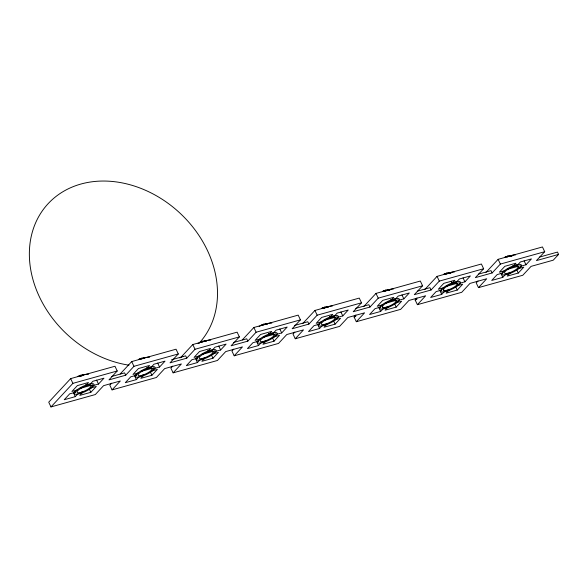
<?xml version="1.0" encoding="UTF-8"?>
<svg xmlns="http://www.w3.org/2000/svg" width="588" height="588" viewBox="0 0 588 588"><rect width="100%" height="100%" fill="white"/><g stroke="black" fill="none" stroke-linecap="round" stroke-linejoin="round"><path stroke-width="0.88" d="M120.15 374.019L131.712 361.576L176.047 349.206L178.296 353.947L133.961 366.317L125.692 375.21L108.956 379.885L117.225 370.984L114.976 366.25L70.648 378.621L48.73 402.185L50.98 406.925L95.315 394.555L103.584 385.655L120.319 380.987L112.051 389.881L109.802 385.147L111.624 383.185M50.98 406.925L72.897 383.354L117.225 370.984M85.422 384.883L85.701 385.471L88.465 382.501L77.381 385.596L71.898 391.483L77.491 389.925A9.834 2.58 -25.4 0 0 75.301 392.284L69.707 393.842L64.232 399.737L75.315 396.643L78.079 393.673A9.834 2.58 -25.4 0 0 82.511 392.439L82.085 391.549M82.511 392.439L79.748 395.408L90.831 392.314L96.307 386.419L90.721 387.977L90.302 387.095M90.721 387.977A9.834 2.58 -25.4 0 0 92.911 385.625L98.497 384.067L103.98 378.172L92.897 381.267L90.133 384.236A9.834 2.58 -25.4 0 0 85.701 385.471M146.486 367.838L146.772 368.433L149.528 365.464L138.445 368.551L132.969 374.446L138.555 372.888A9.834 2.58 -25.4 0 0 136.365 375.247L130.779 376.805L125.303 382.692L136.379 379.605L139.143 376.629A9.834 2.58 -25.4 0 0 143.575 375.394L143.156 374.505M143.575 375.394L140.819 378.363L151.902 375.269L157.378 369.382L151.792 370.94L151.366 370.05M151.792 370.94A9.834 2.58 -25.4 0 0 153.982 368.58L159.569 367.022L165.044 361.128L153.96 364.222L151.204 367.191A9.834 2.58 -25.4 0 0 146.772 368.433M178.296 353.947L170.028 362.84L186.756 358.173L195.032 349.272L239.367 336.902L237.118 332.169L192.783 344.539L181.214 356.975M172.696 366.14L170.873 368.11L173.122 372.843L217.45 360.473L225.726 351.573L242.462 346.905L234.186 355.799L231.937 351.065L233.767 349.103M173.122 372.843L181.391 363.943L164.655 368.617L156.386 377.511L112.051 389.881M207.557 350.801L207.836 351.389L210.6 348.419L199.516 351.514L194.04 357.408L199.626 355.843A9.834 2.58 -25.4 0 0 197.436 358.202L191.85 359.76L186.367 365.655L197.45 362.561L200.214 359.591A9.834 2.58 -25.4 0 0 204.646 358.357L204.367 357.761M204.646 358.357L201.882 361.326L212.966 358.232L218.442 352.337L212.856 353.895L212.437 353.013M212.856 353.895A9.834 2.58 -25.4 0 0 215.046 351.543L220.64 349.985L226.115 344.09L215.032 347.185L212.268 350.154A9.834 2.58 -25.4 0 0 207.836 351.389M239.367 336.902L231.091 345.803L247.827 341.128L256.103 332.235L300.431 319.865L298.182 315.124L253.854 327.494L242.285 339.938M268.481 333.462L268.907 334.351L271.671 331.382L260.587 334.469L255.104 340.364L260.697 338.806A9.834 2.58 -25.4 0 0 258.5 341.165L252.913 342.723L247.438 348.611L258.522 345.524L261.278 342.547A9.834 2.58 -25.4 0 0 265.717 341.312L265.431 340.724M265.717 341.312L262.954 344.281L274.037 341.194L279.513 335.3L273.927 336.858L273.501 335.969M273.927 336.858A9.834 2.58 -25.4 0 0 276.117 334.499L281.703 332.94L287.187 327.053L276.103 330.14L273.339 333.109A9.834 2.58 -25.4 0 0 268.907 334.351M300.431 319.865L292.163 328.758L308.898 324.091L317.167 315.19L361.502 302.82L359.253 298.087L314.918 310.457L302.746 323.547M294.831 332.058L293.008 334.028L295.257 338.761L339.585 326.391L347.861 317.491L364.597 312.823L356.321 321.717L354.072 316.983L355.902 315.021M295.257 338.761L303.526 329.861L286.79 334.535L278.521 343.429L234.186 355.799M329.552 316.418L329.971 317.307L332.734 314.337L321.651 317.432L316.175 323.326L321.761 321.761A9.834 2.58 -25.4 0 0 319.571 324.12L313.985 325.678L308.502 331.573L319.585 328.479L322.349 325.509A9.834 2.58 -25.4 0 0 326.781 324.275L326.502 323.679M326.781 324.275L324.017 327.244L335.101 324.15L340.584 318.255L334.991 319.821L334.572 318.931M334.991 319.821A9.834 2.58 -25.4 0 0 337.189 317.461L342.775 315.903L348.25 310.008L337.167 313.103L334.41 316.072A9.834 2.58 -25.4 0 0 329.971 317.307M361.502 302.82L353.226 311.721L369.962 307.046L378.238 298.153L422.566 285.783L420.324 281.042L375.989 293.412L363.81 306.51M390.763 299.674L391.042 300.27L393.806 297.3L382.722 300.387L377.239 306.282L382.832 304.724A9.834 2.58 -25.4 0 0 380.642 307.083L375.048 308.641L369.573 314.529L380.656 311.442L383.42 308.465A9.834 2.58 -25.4 0 0 387.852 307.23L387.573 306.642M387.852 307.23L385.089 310.199L396.172 307.112L401.648 301.218L396.062 302.776L395.643 301.887M396.062 302.776A9.834 2.58 -25.4 0 0 398.252 300.417L403.838 298.858L409.321 292.971L398.238 296.058L395.474 299.035A9.834 2.58 -25.4 0 0 391.042 300.27M422.566 285.783L414.297 294.676L431.033 290.009L439.302 281.108L483.637 268.738L481.388 264.005L437.053 276.375L424.881 289.465M478.037 280.939L476.214 282.901L478.463 287.635L486.732 278.741L469.996 283.409L461.727 292.31L417.392 304.68L415.143 299.946L416.965 297.976M417.392 304.68L425.661 295.779L408.925 300.453L400.656 309.347L356.321 321.717M451.827 282.637L452.113 283.225L454.869 280.255L443.786 283.35L438.31 289.245L443.896 287.679A9.834 2.58 -25.4 0 0 441.706 290.038L436.12 291.597L430.644 297.491L441.72 294.397L444.484 291.428A9.834 2.58 -25.4 0 0 448.916 290.193L448.497 289.303M448.916 290.193L446.16 293.162L457.243 290.068L462.719 284.173L457.133 285.739L456.707 284.849M457.133 285.739A9.834 2.58 -25.4 0 0 459.324 283.379L464.91 281.821L470.385 275.926L459.309 279.021L456.545 281.99A9.834 2.58 -25.4 0 0 452.113 283.225M483.637 268.738L475.369 277.639L492.105 272.964L500.373 264.071L544.708 251.701L542.459 246.96L498.124 259.33L485.953 272.428M512.898 265.592L513.177 266.188L515.941 263.218L504.857 266.305L499.381 272.2L504.967 270.642A9.834 2.58 -25.4 0 0 502.777 273.001L497.191 274.559L491.708 280.447L502.791 277.36L505.555 274.383A9.834 2.58 -25.4 0 0 509.987 273.148L509.568 272.259M509.987 273.148L507.224 276.117L518.307 273.03L523.79 267.136L518.197 268.694L517.778 267.805M518.197 268.694A9.834 2.58 -25.4 0 0 520.387 266.335L525.981 264.776L531.456 258.889L520.373 261.976L517.609 264.953A9.834 2.58 -25.4 0 0 513.177 266.188M544.708 251.701L536.432 260.594L558.6 254.413L557.49 252.076L539.586 257.074M558.6 254.413L553.235 260.183L531.067 266.371L522.791 275.265L478.463 287.635M198.038 343.517L202.368 341.283L206.381 341.312M259.11 326.472L263.439 324.245L267.452 324.267M79.233 376.063L80.233 375.364L82.798 375.056L80.233 375.364L77.351 376.563L81.886 376.011M327.068 306.892L324.502 307.201L321.629 308.399L324.502 307.201L328.523 307.23M389.587 290.185L385.574 290.163L382.692 291.361L385.574 290.163L389.918 290.178M450.658 273.148L446.637 273.119L443.764 274.317L446.637 273.119L450.989 273.141M111.375 376.563L124.582 372.88L125.692 375.21M171.556 359.768L185.654 355.836L186.756 358.173M233.509 342.481L246.717 338.798L247.827 341.128M294.573 325.443L307.789 321.754L308.898 324.091M355.644 308.399L368.86 304.716L369.962 307.046M417.59 291.111L429.924 287.672L431.033 290.009M478.661 274.074L490.995 270.634L492.105 272.964M80.034 388.403L91.53 385.199M141.047 371.403L152.542 368.198M202.059 354.402L213.554 351.198M263.071 337.402L274.567 334.197M324.084 320.401L335.572 317.197M385.089 303.401L396.584 300.196M446.101 286.4L457.596 283.195M507.113 269.4L518.609 266.195M354.072 316.983L355.814 316.498M415.143 299.946L416.885 299.461M260.558 325.443L263.439 324.245L266.004 323.937M199.486 342.481L202.368 341.283L204.933 340.974M445.645 273.817L447.409 273.78M384.574 290.854L386.345 290.817M323.51 307.899L325.274 307.862M512.052 256.096L507.709 256.081L504.827 257.279L507.709 256.081L511.722 256.103M524.106 260.829L525.981 264.776M519.968 265.453L520.387 266.335M516.808 269.87L518.307 273.03M498.124 259.33L500.373 264.071M502.35 272.112L502.777 273.001M500.917 273.413L502.791 277.36M463.035 277.874L464.91 281.821M458.897 282.49L459.324 283.379M455.744 286.915L457.243 290.068M451.268 281.454L451.547 282.042M443.734 289.847L444.484 291.428M437.053 276.375L439.302 281.108M441.287 289.149L441.706 290.038M439.853 290.45L441.72 294.397M401.971 294.911L403.838 298.858M397.833 299.535L398.252 300.417M394.673 303.952L396.172 307.112M382.67 306.892L383.42 308.465M375.989 293.412L378.238 298.153M380.215 306.194L380.642 307.083M378.782 307.495L380.656 311.442M340.9 311.956L342.775 315.903M336.762 316.572L337.189 317.461M333.602 320.989L335.101 324.15M314.918 310.457L317.167 315.19M319.152 323.231L319.571 324.12M317.711 324.532L319.585 328.479M279.829 328.993L281.703 332.94M275.699 333.616L276.117 334.499M272.538 338.034L274.037 341.194M253.854 327.494L256.103 332.235M258.081 340.276L258.5 341.165M256.647 341.577L258.522 345.524M218.765 346.038L220.64 349.985M214.627 350.654L215.046 351.543M211.467 355.071L212.966 358.232M192.783 344.539L195.032 349.272M197.009 357.313L197.436 358.202M195.576 358.614L197.45 362.561M157.694 363.075L159.569 367.022M153.556 367.691L153.982 368.58M150.403 372.116L151.902 375.269M131.712 361.576L133.961 366.317M135.946 374.358L136.365 375.247M134.505 375.659L136.379 379.605M96.623 380.12L98.497 384.067M92.492 384.736L92.911 385.625M89.332 389.153L90.831 392.314M70.648 378.621L72.897 383.354M74.874 391.395L75.301 392.284M73.441 392.696L75.315 396.643M79.431 376.43A10.863 2.852 -25.4 0 1 88.597 374.262M140.495 359.393A10.863 2.852 -25.4 0 1 149.668 357.225M201.566 342.348A10.863 2.852 -25.4 0 1 210.732 340.18M262.63 325.311A10.863 2.852 -25.4 0 1 271.803 323.143M323.701 308.266A10.863 2.852 -25.4 0 1 332.404 306.017M384.772 291.229A10.863 2.852 -25.4 0 1 393.468 288.98M445.836 274.184A10.863 2.852 -25.4 0 1 454.539 271.935M506.907 257.147A10.863 2.852 -25.4 0 1 515.602 254.898M182.846 356.255A102.804 82.827 42.9 0 1 179.818 357.901M128.963 365.177A102.804 82.827 42.9 0 1 30.738 238.838A102.804 82.827 42.9 0 1 160.223 198.046A102.804 82.827 42.9 0 1 199.317 343.01M141.296 358.327L138.423 359.525L141.296 358.327L143.869 358.019L141.296 358.327M80.218 393.526A10.863 2.852 -25.4 0 0 93.926 384.302A10.863 2.852 -25.4 0 0 78.167 389.035A10.863 2.852 -25.4 0 0 80.218 393.526M81.306 392.24A7.82 2.051 -25.4 0 0 91.169 385.603A7.82 2.051 -25.4 0 0 79.836 389.013A7.82 2.051 -25.4 0 0 81.306 392.24M141.289 376.482A10.863 2.852 -25.4 0 0 154.989 367.265A10.863 2.852 -25.4 0 0 139.238 371.991A10.863 2.852 -25.4 0 0 141.289 376.482M142.377 375.203A7.82 2.051 -25.4 0 0 152.241 368.566A7.82 2.051 -25.4 0 0 140.899 371.969A7.82 2.051 -25.4 0 0 142.377 375.203M202.36 359.444A10.863 2.852 -25.4 0 0 216.061 350.22A10.863 2.852 -25.4 0 0 200.31 354.954A10.863 2.852 -25.4 0 0 202.36 359.444M203.448 358.158A7.82 2.051 -25.4 0 0 213.312 351.528A7.82 2.051 -25.4 0 0 201.971 354.931A7.82 2.051 -25.4 0 0 203.448 358.158M263.424 342.4A10.863 2.852 -25.4 0 0 277.132 333.183A10.863 2.852 -25.4 0 0 261.373 337.909A10.863 2.852 -25.4 0 0 263.424 342.4M264.512 341.121A7.82 2.051 -25.4 0 0 274.375 334.484A7.82 2.051 -25.4 0 0 263.034 337.887A7.82 2.051 -25.4 0 0 264.512 341.121M324.495 325.362A10.863 2.852 -25.4 0 0 338.196 316.138A10.863 2.852 -25.4 0 0 322.445 320.872A10.863 2.852 -25.4 0 0 324.495 325.362M325.583 324.076A7.82 2.051 -25.4 0 0 335.447 317.446A7.82 2.051 -25.4 0 0 324.106 320.85A7.82 2.051 -25.4 0 0 325.583 324.076M385.559 308.318A10.863 2.852 -25.4 0 0 399.267 299.101A10.863 2.852 -25.4 0 0 383.508 303.827A10.863 2.852 -25.4 0 0 385.559 308.318M386.647 307.039A7.82 2.051 -25.4 0 0 396.518 300.402A7.82 2.051 -25.4 0 0 385.177 303.805A7.82 2.051 -25.4 0 0 386.647 307.039M446.63 291.281A10.863 2.852 -25.4 0 0 460.33 282.056A10.863 2.852 -25.4 0 0 444.579 286.79A10.863 2.852 -25.4 0 0 446.63 291.281M447.718 289.994A7.82 2.051 -25.4 0 0 457.582 283.365A7.82 2.051 -25.4 0 0 446.241 286.768A7.82 2.051 -25.4 0 0 447.718 289.994M507.701 274.236A10.863 2.852 -25.4 0 0 521.402 265.019A10.863 2.852 -25.4 0 0 505.651 269.752A10.863 2.852 -25.4 0 0 507.701 274.236M508.789 272.957A7.82 2.051 -25.4 0 0 518.653 266.32A7.82 2.051 -25.4 0 0 507.312 269.723A7.82 2.051 -25.4 0 0 508.789 272.957"/></g></svg>
